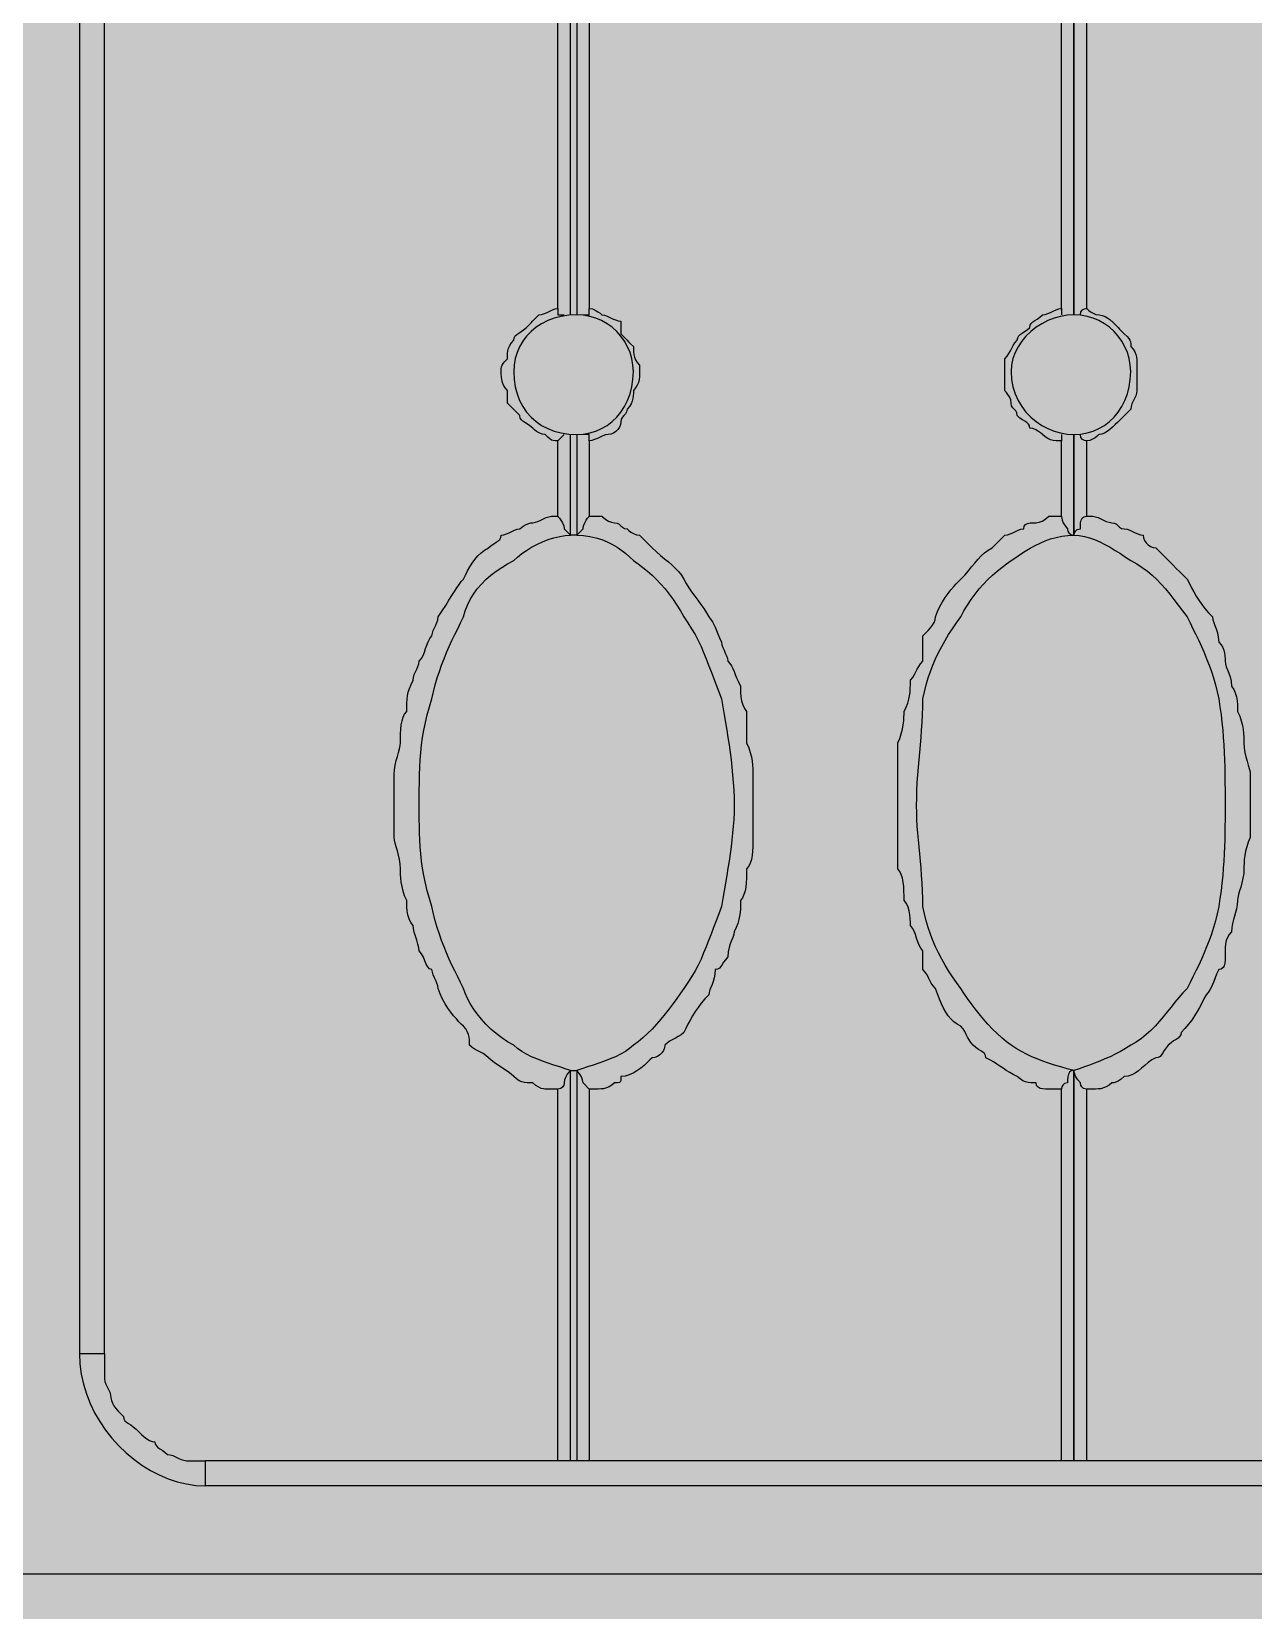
# Model space of a CAD drawing. Header units: millimetres. Extents: x 0 to 966, y -664 to 90.
# Drawn here: x 356.47 to 373.59, y -236.16 to -214.03 of the extents above; entities that cross this region are included whole.
import ezdxf

# ---------------------------------------------------------------- set-up
doc = ezdxf.new("R2010")
doc.units = ezdxf.units.MM
for name, color, linetype in [('HDL_BODY', 7, 'Continuous'), ('HDL_COLOUR', 7, 'Continuous'), ('HDL_DETAIL', 7, 'Continuous'), ('HDL_PRINT', 7, 'Continuous')]:
    doc.layers.add(name, color=color, linetype=linetype)

# ---------------------------------------------------------------- blocks, each defined once
blk = doc.blocks.new('M_R8.10.1_FRONT')
at = {"layer": 'HDL_BODY', "true_color": 0x202126}
blk.add_hatch(color=250, dxfattribs=at).paths.add_polyline_path([(0, 0), (144, 0), (144, 90), (0, 90)])
at = {"layer": 'HDL_BODY', "true_color": 0x2a2a30}
blk.add_hatch(color=250, dxfattribs=at).paths.add_polyline_path([(0.4, 20.52), (143.6, 20.52), (143.6, 68.31), (0.4, 68.31)])
at = {"layer": 'HDL_COLOUR', "true_color": 0x3d4a3a}
for points in [[(114.107, 40.324), (114.2, 40.329), (114.29, 40.345), (114.376, 40.371), (114.457, 40.406), (114.534, 40.451), (114.605, 40.505), (114.669, 40.567), (114.727, 40.637), (114.778, 40.715), (114.821, 40.8), (114.855, 40.892), (114.881, 40.99), (114.896, 41.095), (114.902, 41.205), (114.896, 41.298), (114.881, 41.388), (114.855, 41.474), (114.821, 41.555), (114.778, 41.632), (114.727, 41.703), (114.669, 41.768), (114.605, 41.826), (114.534, 41.877), (114.457, 41.92), (114.376, 41.954), (114.29, 41.979), (114.2, 41.995), (114.107, 42), (113.996, 41.995), (113.891, 41.979), (113.793, 41.954), (113.701, 41.92), (113.615, 41.877), (113.538, 41.826), (113.468, 41.768), (113.406, 41.703), (113.352, 41.632), (113.308, 41.555), (113.273, 41.474), (113.247, 41.388), (113.231, 41.298), (113.226, 41.205), (113.231, 41.095), (113.247, 40.99), (113.273, 40.892), (113.308, 40.8), (113.352, 40.715), (113.406, 40.637), (113.468, 40.567), (113.538, 40.505), (113.615, 40.451), (113.701, 40.406), (113.793, 40.371), (113.891, 40.345), (113.996, 40.329), (114.107, 40.324)], [(121.074, 40.324), (121.167, 40.329), (121.257, 40.345), (121.343, 40.371), (121.424, 40.406), (121.501, 40.451), (121.572, 40.505), (121.637, 40.567), (121.695, 40.637), (121.745, 40.715), (121.788, 40.8), (121.823, 40.892), (121.848, 40.99), (121.863, 41.095), (121.869, 41.205), (121.863, 41.298), (121.848, 41.388), (121.823, 41.474), (121.788, 41.555), (121.745, 41.632), (121.695, 41.703), (121.637, 41.768), (121.572, 41.826), (121.501, 41.877), (121.424, 41.92), (121.343, 41.954), (121.257, 41.979), (121.167, 41.995), (121.074, 42), (120.98, 41.995), (120.887, 41.979), (120.795, 41.954), (120.707, 41.92), (120.622, 41.877), (120.542, 41.826), (120.468, 41.768), (120.401, 41.703), (120.342, 41.632), (120.291, 41.555), (120.249, 41.474), (120.219, 41.388), (120.2, 41.298), (120.193, 41.205), (120.2, 41.095), (120.219, 40.99), (120.249, 40.892), (120.291, 40.8), (120.342, 40.715), (120.401, 40.637), (120.468, 40.567), (120.542, 40.505), (120.622, 40.451), (120.707, 40.406), (120.795, 40.371), (120.887, 40.345), (120.98, 40.329), (121.074, 40.324)]]:
    blk.add_hatch(color=79, dxfattribs=at).paths.add_polyline_path(points)
at = {"layer": 'HDL_COLOUR', "true_color": 0x97a4b5}
for points in [[(116.315, 35.16), (116.296, 35.643), (116.239, 36.118), (116.146, 36.576), (116.017, 37.01), (115.855, 37.412), (115.663, 37.776), (115.444, 38.095), (115.203, 38.364), (114.941, 38.578), (114.666, 38.734), (114.38, 38.828), (114.09, 38.86), (113.8, 38.828), (113.514, 38.734), (113.239, 38.578), (112.978, 38.364), (112.736, 38.095), (112.517, 37.776), (112.325, 37.412), (112.163, 37.01), (112.034, 36.576), (111.941, 36.118), (111.884, 35.643), (111.865, 35.16), (111.884, 34.677), (111.941, 34.202), (112.034, 33.744), (112.163, 33.31), (112.325, 32.908), (112.517, 32.544), (112.736, 32.225), (112.978, 31.956), (113.239, 31.742), (113.514, 31.586), (113.8, 31.492), (114.09, 31.46), (114.38, 31.492), (114.666, 31.586), (114.941, 31.742), (115.203, 31.956), (115.444, 32.225), (115.663, 32.544), (115.855, 32.908), (116.017, 33.31), (116.146, 33.744), (116.239, 34.202), (116.296, 34.677)], [(123.285, 35.16), (123.266, 35.643), (123.209, 36.118), (123.116, 36.576), (122.987, 37.01), (122.825, 37.412), (122.633, 37.776), (122.414, 38.095), (122.172, 38.364), (121.911, 38.578), (121.636, 38.734), (121.35, 38.828), (121.06, 38.86), (120.77, 38.828), (120.484, 38.734), (120.209, 38.578), (119.948, 38.364), (119.706, 38.095), (119.487, 37.776), (119.295, 37.412), (119.133, 37.01), (119.004, 36.576), (118.911, 36.118), (118.854, 35.643), (118.835, 35.16), (118.854, 34.677), (118.911, 34.202), (119.004, 33.744), (119.133, 33.31), (119.295, 32.908), (119.487, 32.544), (119.706, 32.225), (119.948, 31.956), (120.209, 31.742), (120.484, 31.586), (120.77, 31.492), (121.06, 31.46), (121.35, 31.492), (121.636, 31.586), (121.911, 31.742), (122.172, 31.956), (122.414, 32.225), (122.633, 32.544), (122.825, 32.908), (122.987, 33.31), (123.116, 33.744), (123.209, 34.202), (123.266, 34.677)]]:
    blk.add_hatch(color=253, dxfattribs=at).paths.add_polyline_path(points)
at = {"layer": 'HDL_PRINT', "true_color": 0xdee1e9}
for points in [[(110.845, 45.794), (110.76, 45.794), (110.681, 45.793), (110.606, 45.791), (110.537, 45.786), (110.47, 45.779), (110.407, 45.768), (110.346, 45.752), (110.285, 45.731), (110.226, 45.705), (110.289, 45.734), (110.345, 45.756), (110.398, 45.772), (110.448, 45.783), (110.498, 45.789), (110.55, 45.793), (110.606, 45.794), (110.669, 45.794), (110.835, 45.789), (110.996, 45.773), (111.153, 45.746), (111.304, 45.71), (111.449, 45.664), (111.589, 45.608), (111.723, 45.543), (111.85, 45.47), (111.97, 45.388), (112.083, 45.297), (112.189, 45.199), (112.288, 45.093), (112.378, 44.98), (112.461, 44.859), (112.534, 44.732), (112.599, 44.598), (112.655, 44.458), (112.701, 44.313), (112.738, 44.161), (112.764, 44.005), (112.78, 43.843), (112.785, 43.677), (112.78, 43.522), (112.764, 43.369), (112.738, 43.22), (112.701, 43.074), (112.655, 42.932), (112.599, 42.794), (112.534, 42.661), (112.461, 42.534), (112.378, 42.412), (112.288, 42.297), (112.189, 42.188), (112.083, 42.087), (111.97, 41.992), (111.85, 41.906), (111.723, 41.829), (111.589, 41.76), (111.449, 41.701), (111.304, 41.651), (111.153, 41.612), (110.996, 41.583), (110.835, 41.565), (110.669, 41.559), (110.531, 41.564), (110.394, 41.577), (110.259, 41.598), (110.127, 41.627), (109.999, 41.665), (109.873, 41.71), (109.752, 41.762), (109.634, 41.821), (109.522, 41.888), (109.414, 41.961), (109.311, 42.04), (109.214, 42.126), (109.124, 42.218), (109.04, 42.316), (108.962, 42.419), (108.892, 42.527), (108.83, 42.641), (108.775, 42.759), (108.729, 42.882), (108.773, 42.739), (108.826, 42.601), (108.888, 42.47), (108.958, 42.344), (109.035, 42.224), (109.119, 42.111), (109.211, 42.004), (109.309, 41.904), (109.413, 41.81), (109.522, 41.724), (109.637, 41.645), (109.757, 41.574), (109.882, 41.51), (110.01, 41.454), (110.142, 41.406), (110.278, 41.366), (110.416, 41.335), (110.557, 41.313), (110.7, 41.299), (110.845, 41.294), (111.015, 41.3), (111.181, 41.318), (111.343, 41.347), (111.499, 41.386), (111.651, 41.436), (111.796, 41.495), (111.936, 41.564), (112.07, 41.642), (112.198, 41.728), (112.319, 41.823), (112.432, 41.925), (112.539, 42.034), (112.637, 42.15), (112.728, 42.273), (112.811, 42.401), (112.884, 42.535), (112.95, 42.674), (113.005, 42.817), (113.052, 42.965), (113.088, 43.116), (113.115, 43.27), (113.131, 43.428), (113.137, 43.587), (113.131, 43.747), (113.115, 43.903), (113.088, 44.056), (113.052, 44.205), (113.005, 44.349), (112.95, 44.488), (112.884, 44.622), (112.811, 44.751), (112.728, 44.874), (112.637, 44.991), (112.539, 45.102), (112.432, 45.205), (112.319, 45.302), (112.198, 45.39), (112.07, 45.472), (111.936, 45.544), (111.796, 45.608), (111.651, 45.664), (111.499, 45.71), (111.343, 45.746), (111.181, 45.773), (111.015, 45.789), (110.845, 45.794)], [(117.899, 45.794), (117.819, 45.794), (117.74, 45.793), (117.663, 45.792), (117.586, 45.788), (117.512, 45.783), (117.441, 45.775), (117.373, 45.764), (117.309, 45.748), (117.248, 45.729), (117.193, 45.705), (117.231, 45.734), (117.275, 45.756), (117.325, 45.772), (117.381, 45.783), (117.441, 45.789), (117.503, 45.793), (117.568, 45.794), (117.634, 45.794), (117.8, 45.789), (117.963, 45.773), (118.122, 45.746), (118.277, 45.71), (118.426, 45.664), (118.571, 45.608), (118.709, 45.543), (118.842, 45.47), (118.968, 45.388), (119.087, 45.297), (119.199, 45.199), (119.304, 45.093), (119.4, 44.98), (119.488, 44.859), (119.567, 44.732), (119.637, 44.598), (119.697, 44.458), (119.747, 44.313), (119.787, 44.161), (119.815, 44.005), (119.833, 43.843), (119.839, 43.677), (119.833, 43.522), (119.815, 43.369), (119.787, 43.22), (119.747, 43.074), (119.697, 42.932), (119.637, 42.794), (119.567, 42.661), (119.488, 42.534), (119.4, 42.412), (119.304, 42.297), (119.199, 42.188), (119.087, 42.087), (118.968, 41.992), (118.842, 41.906), (118.709, 41.829), (118.571, 41.76), (118.426, 41.701), (118.277, 41.651), (118.122, 41.612), (117.963, 41.583), (117.8, 41.565), (117.634, 41.559), (117.509, 41.564), (117.384, 41.577), (117.26, 41.598), (117.137, 41.627), (117.016, 41.665), (116.897, 41.71), (116.78, 41.762), (116.665, 41.821), (116.554, 41.888), (116.446, 41.961), (116.342, 42.04), (116.242, 42.126), (116.146, 42.218), (116.056, 42.316), (115.971, 42.419), (115.892, 42.527), (115.819, 42.641), (115.753, 42.759), (115.693, 42.882), (115.75, 42.739), (115.812, 42.601), (115.882, 42.47), (115.957, 42.344), (116.039, 42.224), (116.126, 42.111), (116.219, 42.004), (116.318, 41.904), (116.423, 41.81), (116.532, 41.724), (116.648, 41.645), (116.768, 41.574), (116.893, 41.51), (117.023, 41.454), (117.158, 41.406), (117.297, 41.366), (117.441, 41.335), (117.59, 41.313), (117.742, 41.299), (117.899, 41.294), (118.059, 41.3), (118.216, 41.318), (118.371, 41.347), (118.522, 41.386), (118.67, 41.436), (118.814, 41.495), (118.952, 41.564), (119.086, 41.642), (119.215, 41.728), (119.337, 41.823), (119.453, 41.925), (119.563, 42.034), (119.665, 42.15), (119.759, 42.273), (119.846, 42.401), (119.924, 42.535), (119.993, 42.674), (120.052, 42.817), (120.102, 42.965), (120.141, 43.116), (120.17, 43.27), (120.187, 43.428), (120.193, 43.587), (120.187, 43.747), (120.17, 43.903), (120.141, 44.056), (120.102, 44.205), (120.052, 44.349), (119.993, 44.488), (119.924, 44.622), (119.846, 44.751), (119.759, 44.874), (119.665, 44.991), (119.563, 45.102), (119.453, 45.205), (119.337, 45.302), (119.215, 45.39), (119.086, 45.472), (118.952, 45.544), (118.814, 45.608), (118.67, 45.664), (118.522, 45.71), (118.371, 45.746), (118.216, 45.773), (118.059, 45.789), (117.899, 45.794)], [(124.955, 45.794), (124.883, 45.794), (124.81, 45.794), (124.738, 45.792), (124.666, 45.79), (124.594, 45.786), (124.522, 45.78), (124.449, 45.771), (124.377, 45.76), (124.305, 45.745), (124.233, 45.727), (124.16, 45.705), (124.219, 45.731), (124.277, 45.752), (124.336, 45.768), (124.395, 45.779), (124.453, 45.786), (124.512, 45.791), (124.571, 45.793), (124.631, 45.794), (124.69, 45.794), (124.845, 45.789), (124.998, 45.773), (125.147, 45.746), (125.293, 45.71), (125.435, 45.664), (125.572, 45.608), (125.705, 45.543), (125.832, 45.47), (125.954, 45.388), (126.069, 45.297), (126.178, 45.199), (126.279, 45.093), (126.373, 44.98), (126.459, 44.859), (126.537, 44.732), (126.606, 44.598), (126.665, 44.458), (126.715, 44.313), (126.754, 44.161), (126.783, 44.005), (126.8, 43.843), (126.806, 43.677), (126.8, 43.522), (126.783, 43.369), (126.754, 43.22), (126.715, 43.074), (126.665, 42.932), (126.606, 42.794), (126.537, 42.661), (126.459, 42.534), (126.373, 42.412), (126.279, 42.297), (126.178, 42.188), (126.069, 42.087), (125.954, 41.992), (125.832, 41.906), (125.705, 41.829), (125.572, 41.76), (125.435, 41.701), (125.293, 41.651), (125.147, 41.612), (124.998, 41.583), (124.845, 41.565), (124.69, 41.559), (124.552, 41.564), (124.417, 41.577), (124.285, 41.598), (124.157, 41.627), (124.033, 41.665), (123.912, 41.71), (123.795, 41.762), (123.682, 41.821), (123.573, 41.888), (123.468, 41.961), (123.368, 42.04), (123.273, 42.126), (123.183, 42.218), (123.097, 42.316), (123.017, 42.419), (122.942, 42.527), (122.872, 42.641), (122.808, 42.759), (122.75, 42.882), (122.806, 42.739), (122.868, 42.601), (122.937, 42.47), (123.012, 42.344), (123.093, 42.224), (123.181, 42.111), (123.274, 42.004), (123.372, 41.904), (123.477, 41.81), (123.587, 41.724), (123.702, 41.645), (123.822, 41.574), (123.947, 41.51), (124.078, 41.454), (124.213, 41.406), (124.352, 41.366), (124.497, 41.335), (124.645, 41.313), (124.798, 41.299), (124.955, 41.294), (125.104, 41.3), (125.251, 41.318), (125.397, 41.347), (125.54, 41.386), (125.68, 41.436), (125.816, 41.495), (125.949, 41.564), (126.078, 41.642), (126.201, 41.728), (126.319, 41.823), (126.432, 41.925), (126.538, 42.034), (126.638, 42.15), (126.73, 42.273), (126.815, 42.401), (126.891, 42.535), (126.959, 42.674), (127.017, 42.817), (127.067, 42.965), (127.106, 43.116), (127.134, 43.27), (127.151, 43.428), (127.157, 43.587), (127.151, 43.754), (127.132, 43.917), (127.101, 44.076), (127.058, 44.231), (127.005, 44.381), (126.941, 44.525), (126.868, 44.664), (126.785, 44.797), (126.693, 44.923), (126.593, 45.042), (126.486, 45.154), (126.371, 45.259), (126.25, 45.355), (126.123, 45.443), (125.99, 45.522), (125.853, 45.592), (125.711, 45.652), (125.565, 45.702), (125.416, 45.742), (125.265, 45.771), (125.111, 45.788), (124.955, 45.794)], [(110.05, 42.53), (110.05, 44.913), (111.726, 44.913), (111.726, 44.558), (110.405, 44.558), (110.405, 43.852), (111.64, 43.852), (111.64, 43.587), (110.405, 43.587), (110.405, 42.795), (111.815, 42.795), (111.815, 42.53), (110.05, 42.53)], [(117.193, 42.53), (117.193, 44.913), (118.869, 44.913), (118.869, 44.558), (117.547, 44.558), (117.547, 43.852), (118.693, 43.852), (118.693, 43.501), (117.547, 43.501), (117.547, 42.53), (117.193, 42.53)]]:
    blk.add_hatch(color=254, dxfattribs=at).paths.add_polyline_path(points)
at = {"layer": 'HDL_DETAIL', "color": 251, "true_color": 0x52555c}
for points in [[(107.14, 62.911), (107.14, 27.441)], [(107.494, 27.441), (107.494, 62.911)], [(114.021, 42), (114.021, 46.5)], [(114.107, 46.5), (114.107, 42)], [(121.074, 46.5), (121.074, 42)], [(121.074, 42), (121.074, 46.5)], [(113.842, 42.09), (113.842, 46.149)], [(114.282, 46.149), (114.282, 42.09)], [(120.898, 42.09), (120.898, 46.149)], [(121.25, 46.149), (121.25, 42.09)], [(113.05, 41.205), (113.051, 41.243), (113.054, 41.271), (113.061, 41.294), (113.076, 41.318), (113.1, 41.346), (113.137, 41.384), (113.137, 41.421), (113.139, 41.458), (113.144, 41.496), (113.153, 41.534), (113.169, 41.571), (113.193, 41.609), (113.226, 41.646), (113.231, 41.679), (113.245, 41.705), (113.267, 41.726), (113.295, 41.745), (113.328, 41.766), (113.364, 41.791), (113.402, 41.825), (113.44, 41.861), (113.468, 41.889), (113.49, 41.911), (113.513, 41.934), (113.54, 41.962), (113.577, 42), (113.615, 42.005), (113.654, 42.018), (113.692, 42.035), (113.73, 42.054), (113.767, 42.072), (113.805, 42.085), (113.842, 42.09)], [(113.842, 42.09), (113.842, 42), (113.931, 42)], [(114.196, 42), (114.282, 42), (114.282, 42.09)], [(114.282, 42.09), (114.327, 42.083), (114.368, 42.066), (114.405, 42.045), (114.435, 42.023), (114.454, 42.007), (114.461, 42), (114.498, 41.995), (114.536, 41.982), (114.573, 41.965), (114.611, 41.946), (114.649, 41.929), (114.688, 41.916), (114.726, 41.911), (114.726, 41.868), (114.726, 41.837), (114.726, 41.811), (114.726, 41.779), (114.726, 41.735), (114.763, 41.697), (114.79, 41.669), (114.813, 41.646), (114.835, 41.624), (114.863, 41.596), (114.902, 41.559), (114.902, 41.521), (114.904, 41.483), (114.908, 41.446), (114.918, 41.408), (114.933, 41.37), (114.956, 41.333), (114.988, 41.294), (114.988, 41.205)], [(120.104, 41.205), (120.104, 41.384), (120.137, 41.421), (120.163, 41.458), (120.183, 41.496), (120.202, 41.534), (120.222, 41.571), (120.247, 41.609), (120.279, 41.646), (120.285, 41.679), (120.299, 41.705), (120.321, 41.726), (120.35, 41.745), (120.382, 41.766), (120.418, 41.791), (120.455, 41.825), (120.46, 41.857), (120.475, 41.881), (120.497, 41.902), (120.526, 41.921), (120.559, 41.941), (120.596, 41.967), (120.634, 42), (120.671, 42.005), (120.708, 42.018), (120.746, 42.035), (120.784, 42.054), (120.822, 42.072), (120.86, 42.085), (120.898, 42.09)], [(120.898, 42.09), (120.898, 42)], [(121.163, 42), (121.163, 42), (121.172, 42.044), (121.194, 42.07), (121.219, 42.084), (121.241, 42.089), (121.25, 42.09)], [(121.25, 42.09), (121.257, 42.083), (121.276, 42.066), (121.305, 42.045), (121.341, 42.023), (121.382, 42.007), (121.425, 42), (121.469, 41.994), (121.511, 41.977), (121.548, 41.956), (121.577, 41.934), (121.597, 41.917), (121.604, 41.911), (121.641, 41.874), (121.668, 41.847), (121.691, 41.824), (121.713, 41.801), (121.741, 41.773), (121.779, 41.735), (121.817, 41.697), (121.842, 41.669), (121.858, 41.646), (121.865, 41.624), (121.868, 41.596), (121.869, 41.559), (121.901, 41.521), (121.924, 41.483), (121.939, 41.446), (121.948, 41.408), (121.953, 41.37), (121.955, 41.333), (121.955, 41.294), (121.955, 41.205)], [(113.842, 40.234), (113.805, 40.235), (113.778, 40.238), (113.755, 40.245), (113.732, 40.261), (113.704, 40.286), (113.666, 40.324), (113.622, 40.33), (113.581, 40.347), (113.545, 40.368), (113.517, 40.39), (113.498, 40.406), (113.491, 40.413), (113.453, 40.445), (113.416, 40.47), (113.383, 40.49), (113.354, 40.509), (113.332, 40.53), (113.317, 40.555), (113.312, 40.589), (113.137, 40.764), (113.137, 40.94), (113.105, 40.978), (113.082, 41.017), (113.066, 41.055), (113.057, 41.093), (113.052, 41.13), (113.051, 41.168), (113.05, 41.205)], [(114.988, 41.205), (114.988, 41.168), (114.986, 41.13), (114.981, 41.093), (114.972, 41.055), (114.956, 41.017), (114.933, 40.978), (114.902, 40.94), (114.901, 40.903), (114.899, 40.865), (114.894, 40.828), (114.885, 40.79), (114.869, 40.753), (114.845, 40.715), (114.812, 40.678), (114.806, 40.64), (114.79, 40.612), (114.769, 40.589), (114.748, 40.565), (114.732, 40.537), (114.726, 40.499), (114.721, 40.462), (114.706, 40.427), (114.684, 40.394), (114.655, 40.366), (114.622, 40.343), (114.585, 40.329), (114.547, 40.324), (114.51, 40.319), (114.473, 40.306), (114.435, 40.288), (114.397, 40.269), (114.359, 40.252), (114.321, 40.239), (114.282, 40.234)], [(120.898, 40.234), (120.86, 40.235), (120.822, 40.236), (120.784, 40.241), (120.746, 40.251), (120.708, 40.267), (120.671, 40.291), (120.634, 40.324), (120.627, 40.33), (120.607, 40.347), (120.578, 40.368), (120.541, 40.39), (120.499, 40.406), (120.455, 40.413), (120.45, 40.445), (120.436, 40.47), (120.414, 40.49), (120.386, 40.509), (120.353, 40.53), (120.317, 40.555), (120.279, 40.589), (120.273, 40.627), (120.257, 40.655), (120.236, 40.678), (120.216, 40.7), (120.2, 40.728), (120.193, 40.764), (120.187, 40.808), (120.17, 40.85), (120.148, 40.886), (120.127, 40.914), (120.11, 40.933), (120.104, 40.94), (120.104, 41.205)], [(121.955, 41.205), (121.955, 40.94), (121.95, 40.903), (121.938, 40.865), (121.921, 40.828), (121.903, 40.79), (121.886, 40.753), (121.873, 40.715), (121.869, 40.678), (121.69, 40.499), (121.653, 40.462), (121.615, 40.427), (121.578, 40.394), (121.54, 40.366), (121.502, 40.343), (121.463, 40.329), (121.425, 40.324), (121.418, 40.317), (121.4, 40.3), (121.371, 40.279), (121.335, 40.257), (121.294, 40.241), (121.25, 40.234)], [(113.931, 40.324), (113.931, 40.324), (113.842, 40.234)], [(114.021, 38.912), (114.021, 40.324)], [(114.107, 40.324), (114.107, 38.912)], [(114.282, 40.234), (114.282, 40.324), (114.196, 40.324)], [(120.898, 40.324), (120.898, 40.324), (120.898, 40.234)], [(121.074, 40.324), (121.074, 38.912)], [(121.074, 38.912), (121.074, 40.324)], [(121.25, 40.234), (121.241, 40.235), (121.219, 40.24), (121.194, 40.254), (121.172, 40.28), (121.163, 40.324)], [(113.842, 39.177), (113.842, 40.234)], [(114.282, 40.234), (114.282, 39.177)], [(120.898, 39.177), (120.898, 40.234)], [(121.25, 40.234), (121.25, 39.177)], [(113.842, 31.149), (113.756, 31.149), (113.666, 31.149), (113.659, 31.149), (113.64, 31.152), (113.611, 31.159), (113.575, 31.174), (113.534, 31.199), (113.491, 31.235), (113.453, 31.235), (113.414, 31.237), (113.376, 31.242), (113.338, 31.252), (113.301, 31.267), (113.263, 31.291), (113.226, 31.324), (113.189, 31.357), (113.145, 31.39), (113.098, 31.422), (113.049, 31.456), (113, 31.489), (112.952, 31.522), (112.909, 31.556), (112.872, 31.589), (112.835, 31.621), (112.797, 31.646), (112.759, 31.667), (112.721, 31.685), (112.683, 31.706), (112.645, 31.732), (112.607, 31.765), (112.607, 31.803), (112.605, 31.841), (112.6, 31.879), (112.591, 31.916), (112.575, 31.954), (112.553, 31.992), (112.521, 32.03), (112.491, 32.059), (112.458, 32.093), (112.422, 32.132), (112.383, 32.178), (112.343, 32.228), (112.304, 32.284), (112.265, 32.345), (112.229, 32.411), (112.196, 32.483), (112.166, 32.56), (112.162, 32.597), (112.149, 32.635), (112.132, 32.673), (112.114, 32.71), (112.097, 32.749), (112.085, 32.787), (112.08, 32.825), (112.047, 32.835), (112.021, 32.862), (112, 32.901), (111.981, 32.948), (111.96, 32.997), (111.935, 33.045), (111.902, 33.087), (111.897, 33.13), (111.884, 33.181), (111.868, 33.236), (111.849, 33.293), (111.832, 33.348), (111.82, 33.399), (111.815, 33.442), (111.782, 33.485), (111.758, 33.535), (111.743, 33.59), (111.733, 33.647), (111.728, 33.701), (111.726, 33.751), (111.726, 33.793), (111.697, 33.86), (111.676, 33.925), (111.661, 33.988), (111.65, 34.048), (111.644, 34.104), (111.641, 34.155), (111.64, 34.199), (111.64, 34.237), (111.636, 34.302), (111.626, 34.367), (111.611, 34.43), (111.595, 34.489), (111.579, 34.545), (111.564, 34.596), (111.554, 34.64), (111.55, 34.677), (111.55, 35.118), (111.55, 35.559), (111.554, 35.625), (111.564, 35.69), (111.579, 35.753), (111.595, 35.813), (111.611, 35.869), (111.626, 35.919), (111.636, 35.963), (111.64, 36), (111.64, 36.065), (111.641, 36.13), (111.644, 36.194), (111.65, 36.254), (111.661, 36.309), (111.676, 36.36), (111.697, 36.404), (111.726, 36.44), (111.726, 36.503), (111.727, 36.56), (111.731, 36.612), (111.737, 36.662), (111.748, 36.712), (111.764, 36.763), (111.786, 36.819), (111.815, 36.881), (111.82, 36.919), (111.832, 36.958), (111.849, 36.996), (111.868, 37.034), (111.884, 37.071), (111.897, 37.109), (111.902, 37.146), (111.931, 37.183), (111.955, 37.227), (111.974, 37.274), (111.991, 37.323), (112.008, 37.373), (112.027, 37.42), (112.05, 37.463), (112.08, 37.501), (112.085, 37.539), (112.097, 37.576), (112.114, 37.614), (112.132, 37.652), (112.149, 37.69), (112.162, 37.727), (112.166, 37.766), (112.223, 37.851), (112.273, 37.929), (112.318, 38.001), (112.358, 38.066), (112.395, 38.125), (112.429, 38.177), (112.46, 38.223), (112.491, 38.263), (112.521, 38.296), (112.55, 38.354), (112.579, 38.412), (112.611, 38.468), (112.645, 38.522), (112.681, 38.574), (112.722, 38.621), (112.767, 38.665), (112.816, 38.704), (112.872, 38.736), (112.91, 38.769), (112.946, 38.793), (112.98, 38.814), (113.008, 38.833), (113.031, 38.853), (113.045, 38.879), (113.05, 38.912), (113.087, 38.917), (113.125, 38.93), (113.162, 38.947), (113.2, 38.966), (113.238, 38.984), (113.275, 38.996), (113.312, 39.001), (113.356, 39.038), (113.398, 39.062), (113.435, 39.077), (113.464, 39.085), (113.484, 39.087), (113.491, 39.088), (113.528, 39.093), (113.565, 39.105), (113.603, 39.123), (113.641, 39.142), (113.679, 39.159), (113.717, 39.172), (113.756, 39.177), (113.842, 39.177)], [(113.842, 39.177), (113.849, 39.17), (113.865, 39.151), (113.887, 39.122), (113.908, 39.085), (113.925, 39.044), (113.931, 39.001), (114.021, 38.912)], [(114.107, 38.912), (114.196, 39.001), (114.203, 39.044), (114.219, 39.085), (114.239, 39.122), (114.26, 39.151), (114.276, 39.17), (114.282, 39.177)], [(114.282, 39.177), (114.461, 39.177), (114.468, 39.17), (114.487, 39.154), (114.515, 39.132), (114.551, 39.111), (114.593, 39.094), (114.637, 39.088), (114.675, 39.081), (114.703, 39.065), (114.726, 39.045), (114.748, 39.024), (114.775, 39.008), (114.812, 39.001), (114.819, 38.995), (114.839, 38.978), (114.868, 38.957), (114.904, 38.935), (114.945, 38.919), (114.988, 38.912), (115.166, 38.736), (115.225, 38.68), (115.282, 38.629), (115.339, 38.582), (115.393, 38.537), (115.444, 38.493), (115.492, 38.448), (115.535, 38.402), (115.574, 38.351), (115.607, 38.296), (115.639, 38.236), (115.676, 38.177), (115.717, 38.118), (115.76, 38.059), (115.805, 38), (115.848, 37.941), (115.889, 37.883), (115.926, 37.824), (115.958, 37.766), (115.988, 37.732), (116.011, 37.698), (116.03, 37.661), (116.047, 37.622), (116.064, 37.578), (116.084, 37.529), (116.107, 37.474), (116.137, 37.411), (116.141, 37.374), (116.154, 37.337), (116.171, 37.299), (116.189, 37.261), (116.206, 37.223), (116.218, 37.184), (116.223, 37.146), (116.253, 37.113), (116.276, 37.08), (116.295, 37.043), (116.312, 37.004), (116.329, 36.96), (116.348, 36.912), (116.372, 36.857), (116.401, 36.795), (116.402, 36.752), (116.404, 36.701), (116.408, 36.646), (116.418, 36.589), (116.433, 36.534), (116.456, 36.483), (116.488, 36.44), (116.488, 36), (116.517, 35.934), (116.539, 35.869), (116.555, 35.807), (116.566, 35.747), (116.572, 35.691), (116.576, 35.641), (116.577, 35.596), (116.577, 35.559), (116.577, 35.029), (116.577, 34.677), (116.577, 34.611), (116.576, 34.545), (116.572, 34.482), (116.566, 34.422), (116.555, 34.367), (116.539, 34.317), (116.517, 34.273), (116.488, 34.237), (116.488, 34.17), (116.486, 34.105), (116.483, 34.041), (116.477, 33.981), (116.467, 33.926), (116.451, 33.875), (116.43, 33.83), (116.401, 33.793), (116.401, 33.731), (116.4, 33.675), (116.397, 33.623), (116.39, 33.574), (116.38, 33.524), (116.364, 33.472), (116.342, 33.415), (116.312, 33.352), (116.307, 33.315), (116.295, 33.276), (116.277, 33.233), (116.258, 33.186), (116.241, 33.132), (116.228, 33.071), (116.223, 33.001), (116.191, 32.963), (116.166, 32.927), (116.146, 32.894), (116.127, 32.866), (116.106, 32.844), (116.081, 32.83), (116.047, 32.825), (116.043, 32.762), (116.033, 32.707), (116.019, 32.658), (116.003, 32.614), (115.986, 32.575), (115.972, 32.539), (115.962, 32.504), (115.958, 32.471), (115.903, 32.412), (115.853, 32.353), (115.808, 32.294), (115.768, 32.235), (115.731, 32.176), (115.697, 32.117), (115.666, 32.058), (115.636, 31.999), (115.607, 31.941), (115.569, 31.908), (115.531, 31.884), (115.493, 31.863), (115.456, 31.844), (115.418, 31.824), (115.38, 31.798), (115.342, 31.765), (115.337, 31.727), (115.322, 31.691), (115.3, 31.658), (115.272, 31.63), (115.239, 31.608), (115.203, 31.594), (115.166, 31.589), (115.134, 31.557), (115.095, 31.52), (115.052, 31.481), (115.004, 31.442), (114.952, 31.405), (114.898, 31.373), (114.842, 31.347), (114.784, 31.33), (114.726, 31.324), (114.725, 31.281), (114.72, 31.254), (114.707, 31.241), (114.68, 31.236), (114.637, 31.235), (114.599, 31.203), (114.561, 31.18), (114.523, 31.165), (114.485, 31.155), (114.448, 31.151), (114.41, 31.149), (114.372, 31.149), (114.282, 31.149)], [(120.898, 31.149), (120.809, 31.149), (120.72, 31.149), (120.677, 31.149), (120.636, 31.152), (120.6, 31.159), (120.571, 31.174), (120.551, 31.199), (120.544, 31.235), (120.506, 31.235), (120.468, 31.237), (120.431, 31.242), (120.393, 31.252), (120.355, 31.267), (120.318, 31.291), (120.279, 31.324), (120.224, 31.353), (120.173, 31.382), (120.126, 31.411), (120.081, 31.441), (120.037, 31.47), (119.992, 31.5), (119.945, 31.53), (119.895, 31.559), (119.839, 31.589), (119.834, 31.621), (119.819, 31.646), (119.797, 31.667), (119.769, 31.685), (119.736, 31.706), (119.7, 31.732), (119.663, 31.765), (119.63, 31.803), (119.605, 31.841), (119.584, 31.879), (119.565, 31.916), (119.545, 31.954), (119.52, 31.992), (119.488, 32.03), (119.437, 32.059), (119.391, 32.093), (119.349, 32.132), (119.312, 32.178), (119.277, 32.228), (119.245, 32.284), (119.216, 32.345), (119.188, 32.411), (119.16, 32.483), (119.134, 32.56), (119.1, 32.597), (119.075, 32.635), (119.054, 32.673), (119.035, 32.71), (119.015, 32.749), (118.99, 32.787), (118.958, 32.825), (118.958, 32.839), (118.958, 32.874), (118.958, 32.924), (118.958, 32.981), (118.958, 33.038), (118.958, 33.087), (118.928, 33.124), (118.905, 33.168), (118.886, 33.215), (118.869, 33.264), (118.852, 33.314), (118.834, 33.361), (118.811, 33.404), (118.782, 33.442), (118.782, 33.485), (118.78, 33.535), (118.775, 33.59), (118.766, 33.647), (118.75, 33.701), (118.726, 33.751), (118.693, 33.793), (118.693, 33.86), (118.692, 33.925), (118.688, 33.988), (118.682, 34.048), (118.671, 34.104), (118.655, 34.155), (118.633, 34.199), (118.604, 34.237), (118.604, 34.677), (118.604, 35.118), (118.604, 35.559), (118.604, 36), (118.633, 36.065), (118.655, 36.13), (118.671, 36.194), (118.682, 36.254), (118.688, 36.309), (118.692, 36.36), (118.693, 36.404), (118.693, 36.44), (118.723, 36.503), (118.745, 36.56), (118.761, 36.612), (118.771, 36.662), (118.778, 36.712), (118.781, 36.763), (118.782, 36.819), (118.782, 36.881), (118.815, 36.919), (118.839, 36.958), (118.86, 36.996), (118.879, 37.034), (118.899, 37.071), (118.925, 37.109), (118.958, 37.146), (118.958, 37.189), (118.958, 37.24), (118.958, 37.295), (118.958, 37.352), (118.958, 37.407), (118.958, 37.457), (118.958, 37.501), (118.995, 37.539), (119.031, 37.576), (119.063, 37.614), (119.092, 37.652), (119.114, 37.69), (119.128, 37.727), (119.134, 37.766), (119.163, 37.842), (119.196, 37.914), (119.233, 37.98), (119.271, 38.041), (119.311, 38.096), (119.35, 38.147), (119.389, 38.192), (119.425, 38.232), (119.459, 38.266), (119.488, 38.296), (119.543, 38.354), (119.594, 38.412), (119.64, 38.468), (119.685, 38.522), (119.729, 38.574), (119.774, 38.621), (119.821, 38.665), (119.872, 38.704), (119.928, 38.736), (120.104, 38.912), (120.142, 38.917), (120.18, 38.93), (120.217, 38.947), (120.255, 38.966), (120.293, 38.984), (120.331, 38.996), (120.369, 39.001), (120.376, 39.038), (120.394, 39.062), (120.423, 39.077), (120.459, 39.085), (120.5, 39.087), (120.544, 39.088), (120.588, 39.094), (120.63, 39.111), (120.666, 39.132), (120.694, 39.154), (120.713, 39.17), (120.72, 39.177), (120.898, 39.177)], [(120.898, 39.177), (120.899, 39.17), (120.902, 39.151), (120.909, 39.122), (120.924, 39.085), (120.948, 39.044), (120.985, 39.001), (120.985, 38.992), (120.99, 38.97), (121.004, 38.944), (121.031, 38.921), (121.074, 38.912)], [(121.074, 38.912), (121.075, 38.921), (121.08, 38.944), (121.093, 38.97), (121.12, 38.992), (121.163, 39.001), (121.164, 39.044), (121.167, 39.085), (121.174, 39.122), (121.189, 39.151), (121.213, 39.17), (121.25, 39.177)], [(121.25, 39.177), (121.339, 39.177), (121.376, 39.172), (121.414, 39.159), (121.451, 39.142), (121.489, 39.123), (121.527, 39.105), (121.566, 39.093), (121.604, 39.088), (121.641, 39.081), (121.668, 39.065), (121.691, 39.045), (121.713, 39.024), (121.741, 39.008), (121.779, 39.001), (121.818, 38.996), (121.855, 38.984), (121.893, 38.966), (121.931, 38.947), (121.968, 38.93), (122.006, 38.917), (122.044, 38.912), (122.049, 38.874), (122.063, 38.838), (122.085, 38.805), (122.113, 38.777), (122.146, 38.756), (122.182, 38.741), (122.22, 38.736), (122.275, 38.68), (122.326, 38.629), (122.373, 38.582), (122.418, 38.537), (122.462, 38.493), (122.507, 38.448), (122.554, 38.402), (122.605, 38.351), (122.66, 38.296), (122.69, 38.236), (122.72, 38.177), (122.752, 38.118), (122.786, 38.059), (122.823, 38), (122.863, 37.941), (122.908, 37.883), (122.958, 37.824), (123.015, 37.766), (123.019, 37.727), (123.032, 37.687), (123.048, 37.645), (123.067, 37.598), (123.084, 37.544), (123.096, 37.482), (123.101, 37.411), (123.134, 37.374), (123.158, 37.337), (123.173, 37.299), (123.183, 37.261), (123.188, 37.223), (123.19, 37.184), (123.19, 37.146), (123.195, 37.109), (123.208, 37.069), (123.225, 37.027), (123.244, 36.98), (123.262, 36.926), (123.274, 36.865), (123.279, 36.795), (123.311, 36.752), (123.334, 36.701), (123.35, 36.646), (123.359, 36.589), (123.364, 36.534), (123.365, 36.483), (123.366, 36.44), (123.395, 36.375), (123.417, 36.31), (123.433, 36.247), (123.444, 36.188), (123.45, 36.132), (123.454, 36.081), (123.455, 36.037), (123.455, 36), (123.459, 35.934), (123.469, 35.869), (123.483, 35.807), (123.5, 35.747), (123.516, 35.691), (123.53, 35.641), (123.54, 35.596), (123.544, 35.559), (123.544, 35.029), (123.544, 34.677), (123.515, 34.611), (123.493, 34.545), (123.477, 34.482), (123.466, 34.422), (123.46, 34.367), (123.456, 34.317), (123.455, 34.273), (123.455, 34.237), (123.451, 34.17), (123.441, 34.105), (123.427, 34.041), (123.41, 33.981), (123.394, 33.926), (123.38, 33.875), (123.37, 33.83), (123.366, 33.793), (123.362, 33.731), (123.352, 33.675), (123.338, 33.623), (123.323, 33.574), (123.307, 33.524), (123.293, 33.472), (123.283, 33.415), (123.279, 33.352), (123.246, 33.315), (123.223, 33.276), (123.207, 33.233), (123.197, 33.186), (123.192, 33.132), (123.19, 33.071), (123.19, 33.001), (123.19, 32.957), (123.187, 32.916), (123.179, 32.879), (123.164, 32.851), (123.138, 32.832), (123.101, 32.825), (123.072, 32.762), (123.05, 32.707), (123.031, 32.658), (123.014, 32.614), (122.997, 32.575), (122.978, 32.539), (122.955, 32.504), (122.925, 32.471), (122.895, 32.412), (122.865, 32.353), (122.834, 32.294), (122.8, 32.235), (122.763, 32.176), (122.723, 32.117), (122.679, 32.058), (122.629, 31.999), (122.574, 31.941), (122.569, 31.908), (122.554, 31.884), (122.532, 31.863), (122.503, 31.844), (122.47, 31.824), (122.433, 31.798), (122.395, 31.765), (122.363, 31.727), (122.339, 31.691), (122.318, 31.658), (122.299, 31.63), (122.279, 31.608), (122.253, 31.594), (122.22, 31.589), (122.164, 31.557), (122.114, 31.52), (122.067, 31.481), (122.022, 31.442), (121.978, 31.405), (121.933, 31.373), (121.886, 31.347), (121.835, 31.33), (121.779, 31.324), (121.735, 31.287), (121.694, 31.261), (121.658, 31.246), (121.63, 31.238), (121.611, 31.235), (121.604, 31.235), (121.566, 31.203), (121.527, 31.18), (121.489, 31.165), (121.451, 31.155), (121.414, 31.151), (121.376, 31.149), (121.339, 31.149), (121.25, 31.149)], [(114.021, 31.411), (113.946, 31.435), (113.869, 31.46), (113.789, 31.485), (113.709, 31.512), (113.629, 31.541), (113.551, 31.571), (113.475, 31.603), (113.404, 31.639), (113.338, 31.677), (113.278, 31.719), (113.226, 31.765), (113.139, 31.812), (113.057, 31.866), (112.978, 31.926), (112.905, 31.99), (112.836, 32.058), (112.773, 32.129), (112.715, 32.202), (112.663, 32.275), (112.617, 32.349), (112.578, 32.421), (112.546, 32.492), (112.521, 32.56), (112.48, 32.641), (112.44, 32.723), (112.4, 32.805), (112.36, 32.888), (112.322, 32.972), (112.285, 33.057), (112.249, 33.143), (112.215, 33.232), (112.183, 33.322), (112.153, 33.414), (112.126, 33.509), (112.102, 33.606), (112.08, 33.707), (112.045, 33.819), (112.014, 33.929), (111.988, 34.036), (111.967, 34.141), (111.949, 34.244), (111.935, 34.346), (111.924, 34.446), (111.916, 34.544), (111.91, 34.642), (111.906, 34.738), (111.903, 34.834), (111.902, 34.929), (111.902, 35.024), (111.902, 35.118), (111.902, 35.23), (111.902, 35.34), (111.903, 35.448), (111.906, 35.555), (111.91, 35.66), (111.916, 35.765), (111.924, 35.869), (111.935, 35.973), (111.949, 36.077), (111.967, 36.182), (111.988, 36.289), (112.014, 36.397), (112.045, 36.507), (112.08, 36.619), (112.102, 36.719), (112.126, 36.816), (112.153, 36.911), (112.183, 37.003), (112.215, 37.093), (112.249, 37.181), (112.285, 37.268), (112.322, 37.353), (112.36, 37.437), (112.4, 37.52), (112.44, 37.602), (112.48, 37.684), (112.521, 37.766), (112.546, 37.852), (112.578, 37.934), (112.617, 38.013), (112.663, 38.088), (112.715, 38.16), (112.773, 38.228), (112.836, 38.292), (112.905, 38.352), (112.978, 38.409), (113.057, 38.462), (113.139, 38.512), (113.226, 38.558), (113.278, 38.606), (113.338, 38.654), (113.404, 38.7), (113.475, 38.743), (113.551, 38.783), (113.629, 38.819), (113.709, 38.851), (113.789, 38.876), (113.869, 38.896), (113.946, 38.908), (114.021, 38.912)], [(114.107, 38.912), (114.021, 38.912)], [(114.107, 38.912), (114.201, 38.908), (114.291, 38.896), (114.377, 38.876), (114.458, 38.851), (114.534, 38.819), (114.607, 38.783), (114.675, 38.743), (114.738, 38.7), (114.797, 38.654), (114.851, 38.606), (114.902, 38.558), (114.968, 38.512), (115.034, 38.462), (115.099, 38.409), (115.163, 38.352), (115.226, 38.292), (115.288, 38.228), (115.347, 38.16), (115.405, 38.088), (115.46, 38.013), (115.512, 37.934), (115.561, 37.852), (115.607, 37.766), (115.665, 37.684), (115.717, 37.602), (115.765, 37.52), (115.809, 37.437), (115.849, 37.353), (115.886, 37.268), (115.922, 37.181), (115.956, 37.093), (115.99, 37.003), (116.024, 36.911), (116.06, 36.816), (116.097, 36.719), (116.137, 36.619), (116.155, 36.507), (116.174, 36.397), (116.192, 36.289), (116.209, 36.182), (116.226, 36.077), (116.242, 35.973), (116.257, 35.869), (116.27, 35.765), (116.282, 35.66), (116.292, 35.555), (116.301, 35.448), (116.307, 35.34), (116.311, 35.23), (116.312, 35.118), (116.311, 35.024), (116.307, 34.929), (116.301, 34.834), (116.292, 34.738), (116.282, 34.642), (116.27, 34.544), (116.257, 34.446), (116.242, 34.346), (116.226, 34.244), (116.209, 34.141), (116.192, 34.036), (116.174, 33.929), (116.155, 33.819), (116.137, 33.707), (116.097, 33.606), (116.06, 33.509), (116.024, 33.414), (115.99, 33.322), (115.956, 33.232), (115.922, 33.143), (115.886, 33.057), (115.849, 32.972), (115.809, 32.888), (115.765, 32.805), (115.717, 32.723), (115.665, 32.641), (115.607, 32.56), (115.561, 32.492), (115.512, 32.421), (115.46, 32.349), (115.405, 32.275), (115.347, 32.202), (115.288, 32.129), (115.226, 32.058), (115.163, 31.99), (115.099, 31.926), (115.034, 31.866), (114.968, 31.812), (114.902, 31.765), (114.849, 31.719), (114.79, 31.677), (114.723, 31.639), (114.652, 31.603), (114.577, 31.571), (114.498, 31.541), (114.418, 31.512), (114.338, 31.485), (114.259, 31.46), (114.181, 31.435), (114.107, 31.411)], [(121.074, 31.411), (120.98, 31.435), (120.889, 31.46), (120.802, 31.485), (120.719, 31.512), (120.638, 31.541), (120.56, 31.571), (120.484, 31.603), (120.41, 31.639), (120.337, 31.677), (120.265, 31.719), (120.193, 31.765), (120.127, 31.812), (120.061, 31.866), (119.996, 31.926), (119.932, 31.99), (119.868, 32.058), (119.807, 32.129), (119.747, 32.202), (119.69, 32.275), (119.635, 32.349), (119.583, 32.421), (119.533, 32.492), (119.488, 32.56), (119.428, 32.641), (119.372, 32.723), (119.318, 32.805), (119.268, 32.888), (119.221, 32.972), (119.177, 33.057), (119.136, 33.143), (119.098, 33.232), (119.064, 33.322), (119.032, 33.414), (119.004, 33.509), (118.98, 33.606), (118.958, 33.707), (118.957, 33.819), (118.953, 33.929), (118.947, 34.036), (118.94, 34.141), (118.932, 34.244), (118.923, 34.346), (118.913, 34.446), (118.904, 34.544), (118.895, 34.642), (118.886, 34.738), (118.879, 34.834), (118.874, 34.929), (118.87, 35.024), (118.869, 35.118), (118.87, 35.23), (118.874, 35.34), (118.879, 35.448), (118.886, 35.555), (118.895, 35.66), (118.904, 35.765), (118.913, 35.869), (118.923, 35.973), (118.932, 36.077), (118.94, 36.182), (118.947, 36.289), (118.953, 36.397), (118.957, 36.507), (118.958, 36.619), (118.98, 36.719), (119.004, 36.816), (119.032, 36.911), (119.064, 37.003), (119.098, 37.093), (119.136, 37.181), (119.177, 37.268), (119.221, 37.353), (119.268, 37.437), (119.318, 37.52), (119.372, 37.602), (119.428, 37.684), (119.488, 37.766), (119.533, 37.852), (119.583, 37.934), (119.635, 38.013), (119.69, 38.088), (119.747, 38.16), (119.807, 38.228), (119.868, 38.292), (119.932, 38.352), (119.996, 38.409), (120.061, 38.462), (120.127, 38.512), (120.193, 38.558), (120.259, 38.602), (120.325, 38.646), (120.391, 38.688), (120.459, 38.729), (120.528, 38.767), (120.599, 38.802), (120.672, 38.833), (120.746, 38.86), (120.824, 38.882), (120.904, 38.898), (120.987, 38.908), (121.074, 38.912)], [(121.074, 38.912), (121.146, 38.908), (121.219, 38.896), (121.291, 38.876), (121.363, 38.851), (121.435, 38.819), (121.507, 38.783), (121.58, 38.743), (121.652, 38.7), (121.724, 38.654), (121.796, 38.606), (121.869, 38.558), (121.953, 38.512), (122.031, 38.462), (122.103, 38.409), (122.171, 38.352), (122.235, 38.292), (122.297, 38.228), (122.357, 38.16), (122.415, 38.088), (122.474, 38.013), (122.534, 37.934), (122.596, 37.852), (122.66, 37.766), (122.701, 37.684), (122.741, 37.602), (122.781, 37.52), (122.821, 37.437), (122.859, 37.353), (122.896, 37.268), (122.932, 37.181), (122.966, 37.093), (122.998, 37.003), (123.027, 36.911), (123.055, 36.816), (123.079, 36.719), (123.101, 36.619), (123.119, 36.507), (123.134, 36.397), (123.147, 36.289), (123.158, 36.182), (123.166, 36.077), (123.173, 35.973), (123.179, 35.869), (123.183, 35.765), (123.186, 35.66), (123.188, 35.555), (123.189, 35.448), (123.19, 35.34), (123.19, 35.23), (123.19, 35.118), (123.19, 35.024), (123.19, 34.929), (123.189, 34.834), (123.188, 34.738), (123.186, 34.642), (123.183, 34.544), (123.179, 34.446), (123.173, 34.346), (123.166, 34.244), (123.158, 34.141), (123.147, 34.036), (123.134, 33.929), (123.119, 33.819), (123.101, 33.707), (123.079, 33.606), (123.055, 33.509), (123.027, 33.414), (122.998, 33.322), (122.966, 33.232), (122.932, 33.143), (122.896, 33.057), (122.859, 32.972), (122.821, 32.888), (122.781, 32.805), (122.741, 32.723), (122.701, 32.641), (122.66, 32.56), (122.601, 32.497), (122.543, 32.432), (122.488, 32.366), (122.433, 32.298), (122.379, 32.23), (122.325, 32.162), (122.269, 32.096), (122.211, 32.032), (122.151, 31.97), (122.087, 31.912), (122.019, 31.858), (121.947, 31.809), (121.869, 31.765), (121.796, 31.719), (121.724, 31.677), (121.652, 31.639), (121.58, 31.603), (121.507, 31.571), (121.435, 31.541), (121.363, 31.512), (121.291, 31.485), (121.219, 31.46), (121.146, 31.435), (121.074, 31.411)], [(114.021, 31.411), (114.014, 31.404), (113.997, 31.385), (113.976, 31.356), (113.954, 31.32), (113.938, 31.279), (113.931, 31.235), (113.931, 31.226), (113.926, 31.204), (113.912, 31.179), (113.886, 31.158), (113.842, 31.149)], [(114.021, 31.411), (114.107, 31.411)], [(114.021, 25.941), (114.021, 31.411)], [(114.282, 31.149), (114.196, 31.235), (114.19, 31.279), (114.173, 31.32), (114.152, 31.356), (114.13, 31.385), (114.113, 31.404), (114.107, 31.411)], [(114.107, 31.411), (114.107, 25.941)], [(121.074, 31.411), (121.036, 31.404), (121.011, 31.385), (120.996, 31.356), (120.988, 31.32), (120.985, 31.279), (120.985, 31.235), (120.943, 31.226), (120.917, 31.204), (120.904, 31.179), (120.899, 31.158), (120.898, 31.149)], [(121.25, 31.149), (121.208, 31.158), (121.182, 31.179), (121.169, 31.204), (121.164, 31.226), (121.163, 31.235), (121.126, 31.279), (121.101, 31.32), (121.085, 31.356), (121.077, 31.385), (121.074, 31.404), (121.074, 31.411)], [(121.074, 31.411), (121.074, 25.941)], [(121.074, 25.941), (121.074, 31.411)], [(113.842, 25.941), (113.842, 31.149)], [(114.282, 31.149), (114.282, 25.941)], [(120.898, 25.941), (120.898, 31.149)], [(121.25, 31.149), (121.25, 25.941)], [(107.14, 27.441), (107.146, 27.296), (107.165, 27.154), (107.196, 27.013), (107.239, 26.876), (107.292, 26.742), (107.354, 26.613), (107.426, 26.489), (107.507, 26.37), (107.596, 26.257), (107.692, 26.151), (107.794, 26.052), (107.903, 25.961), (108.016, 25.879), (108.135, 25.805), (108.257, 25.741), (108.383, 25.688), (108.511, 25.645), (108.641, 25.614), (108.772, 25.595), (108.905, 25.588)], [(107.14, 27.441), (107.494, 27.441)], [(107.494, 27.441), (107.494, 27.353)], [(107.494, 27.353), (107.494, 27.088), (107.499, 27.051), (107.512, 27.013), (107.529, 26.975), (107.548, 26.937), (107.565, 26.899), (107.578, 26.861), (107.583, 26.824), (107.588, 26.786), (107.602, 26.748), (107.624, 26.71), (107.652, 26.672), (107.685, 26.635), (107.721, 26.597), (107.759, 26.559), (107.764, 26.526), (107.778, 26.501), (107.8, 26.48), (107.828, 26.461), (107.86, 26.441), (107.896, 26.416), (107.934, 26.383), (107.972, 26.345), (108.01, 26.309), (108.048, 26.276), (108.086, 26.248), (108.123, 26.226), (108.161, 26.211), (108.199, 26.206), (108.204, 26.173), (108.219, 26.148), (108.241, 26.127), (108.269, 26.108), (108.302, 26.088), (108.338, 26.062), (108.375, 26.029), (108.413, 26.025), (108.451, 26.012), (108.488, 25.995), (108.526, 25.976), (108.564, 25.959), (108.602, 25.946), (108.64, 25.941), (108.905, 25.941)], [(140.121, 25.941), (108.905, 25.941)], [(108.905, 25.588), (108.905, 25.941)], [(140.121, 25.588), (108.905, 25.588)], [(0.264, 24.353), (143.032, 24.353)], [(0.264, 24.353), (143.032, 24.353)], [(0.264, 24.353), (143.032, 24.353)], [(0.264, 24.353), (143.032, 24.353)], [(0.264, 24.353), (143.032, 24.353)], [(0.264, 24.353), (143.032, 24.353)], [(0.264, 24.353), (143.032, 24.353)], [(0.264, 24.353), (143.032, 24.353)], [(0.264, 24.353), (143.032, 24.353)], [(0.264, 24.353), (143.032, 24.353)], [(0.264, 24.353), (143.032, 24.353)], [(0.264, 24.353), (143.032, 24.353)], [(0.264, 24.353), (143.032, 24.353)], [(0.264, 24.353), (143.032, 24.353)], [(0.264, 24.353), (143.032, 24.353)], [(0.264, 24.353), (143.032, 24.353)], [(0.264, 24.353), (143.032, 24.353)], [(0.264, 24.353), (143.032, 24.353)], [(0.264, 24.353), (143.032, 24.353)], [(0.264, 24.353), (143.032, 24.353)], [(0.264, 24.353), (143.032, 24.353)]]:
    blk.add_lwpolyline(points, dxfattribs=at)
for points in [[(114.107, 40.324), (114.2, 40.329), (114.29, 40.345), (114.376, 40.371), (114.457, 40.406), (114.534, 40.451), (114.605, 40.505), (114.669, 40.567), (114.727, 40.637), (114.778, 40.715), (114.821, 40.8), (114.855, 40.892), (114.881, 40.99), (114.896, 41.095), (114.902, 41.205), (114.896, 41.298), (114.881, 41.388), (114.855, 41.474), (114.821, 41.555), (114.778, 41.632), (114.727, 41.703), (114.669, 41.768), (114.605, 41.826), (114.534, 41.877), (114.457, 41.92), (114.376, 41.954), (114.29, 41.979), (114.2, 41.995), (114.107, 42), (113.996, 41.995), (113.891, 41.979), (113.793, 41.954), (113.701, 41.92), (113.615, 41.877), (113.538, 41.826), (113.468, 41.768), (113.406, 41.703), (113.352, 41.632), (113.308, 41.555), (113.273, 41.474), (113.247, 41.388), (113.231, 41.298), (113.226, 41.205), (113.231, 41.095), (113.247, 40.99), (113.273, 40.892), (113.308, 40.8), (113.352, 40.715), (113.406, 40.637), (113.468, 40.567), (113.538, 40.505), (113.615, 40.451), (113.701, 40.406), (113.793, 40.371), (113.891, 40.345), (113.996, 40.329), (114.107, 40.324)], [(121.074, 40.324), (121.167, 40.329), (121.257, 40.345), (121.343, 40.371), (121.424, 40.406), (121.501, 40.451), (121.572, 40.505), (121.637, 40.567), (121.695, 40.637), (121.745, 40.715), (121.788, 40.8), (121.823, 40.892), (121.848, 40.99), (121.863, 41.095), (121.869, 41.205), (121.863, 41.298), (121.848, 41.388), (121.823, 41.474), (121.788, 41.555), (121.745, 41.632), (121.695, 41.703), (121.637, 41.768), (121.572, 41.826), (121.501, 41.877), (121.424, 41.92), (121.343, 41.954), (121.257, 41.979), (121.167, 41.995), (121.074, 42), (120.98, 41.995), (120.887, 41.979), (120.795, 41.954), (120.707, 41.92), (120.622, 41.877), (120.542, 41.826), (120.468, 41.768), (120.401, 41.703), (120.342, 41.632), (120.291, 41.555), (120.249, 41.474), (120.219, 41.388), (120.2, 41.298), (120.193, 41.205), (120.2, 41.095), (120.219, 40.99), (120.249, 40.892), (120.291, 40.8), (120.342, 40.715), (120.401, 40.637), (120.468, 40.567), (120.542, 40.505), (120.622, 40.451), (120.707, 40.406), (120.795, 40.371), (120.887, 40.345), (120.98, 40.329), (121.074, 40.324)], [(114.021, 38.912), (114.021, 38.912)], [(114.107, 38.912), (114.107, 38.912)], [(114.107, 38.912), (114.107, 38.912)], [(121.074, 38.912), (121.074, 38.912)], [(121.074, 38.912), (121.074, 38.912)], [(121.074, 38.912), (121.074, 38.912)], [(121.074, 38.912), (121.074, 38.912)], [(114.021, 31.411), (114.021, 31.411)], [(114.021, 31.411), (114.021, 31.411)], [(114.107, 31.411), (114.107, 31.411)], [(114.107, 31.411), (114.107, 31.411)], [(121.074, 31.411), (121.074, 31.411)], [(121.074, 31.411), (121.074, 31.411)], [(121.074, 31.411), (121.074, 31.411)], [(121.074, 31.411), (121.074, 31.411)], [(121.074, 31.411), (121.074, 31.411)]]:
    blk.add_lwpolyline(points, close=True, dxfattribs=at)

msp = doc.modelspace()

# ---------------------------------------------------------------- block references
msp.add_blockref('M_R8.10.1_FRONT', (250, -260))

doc.saveas('drawing.dxf')
